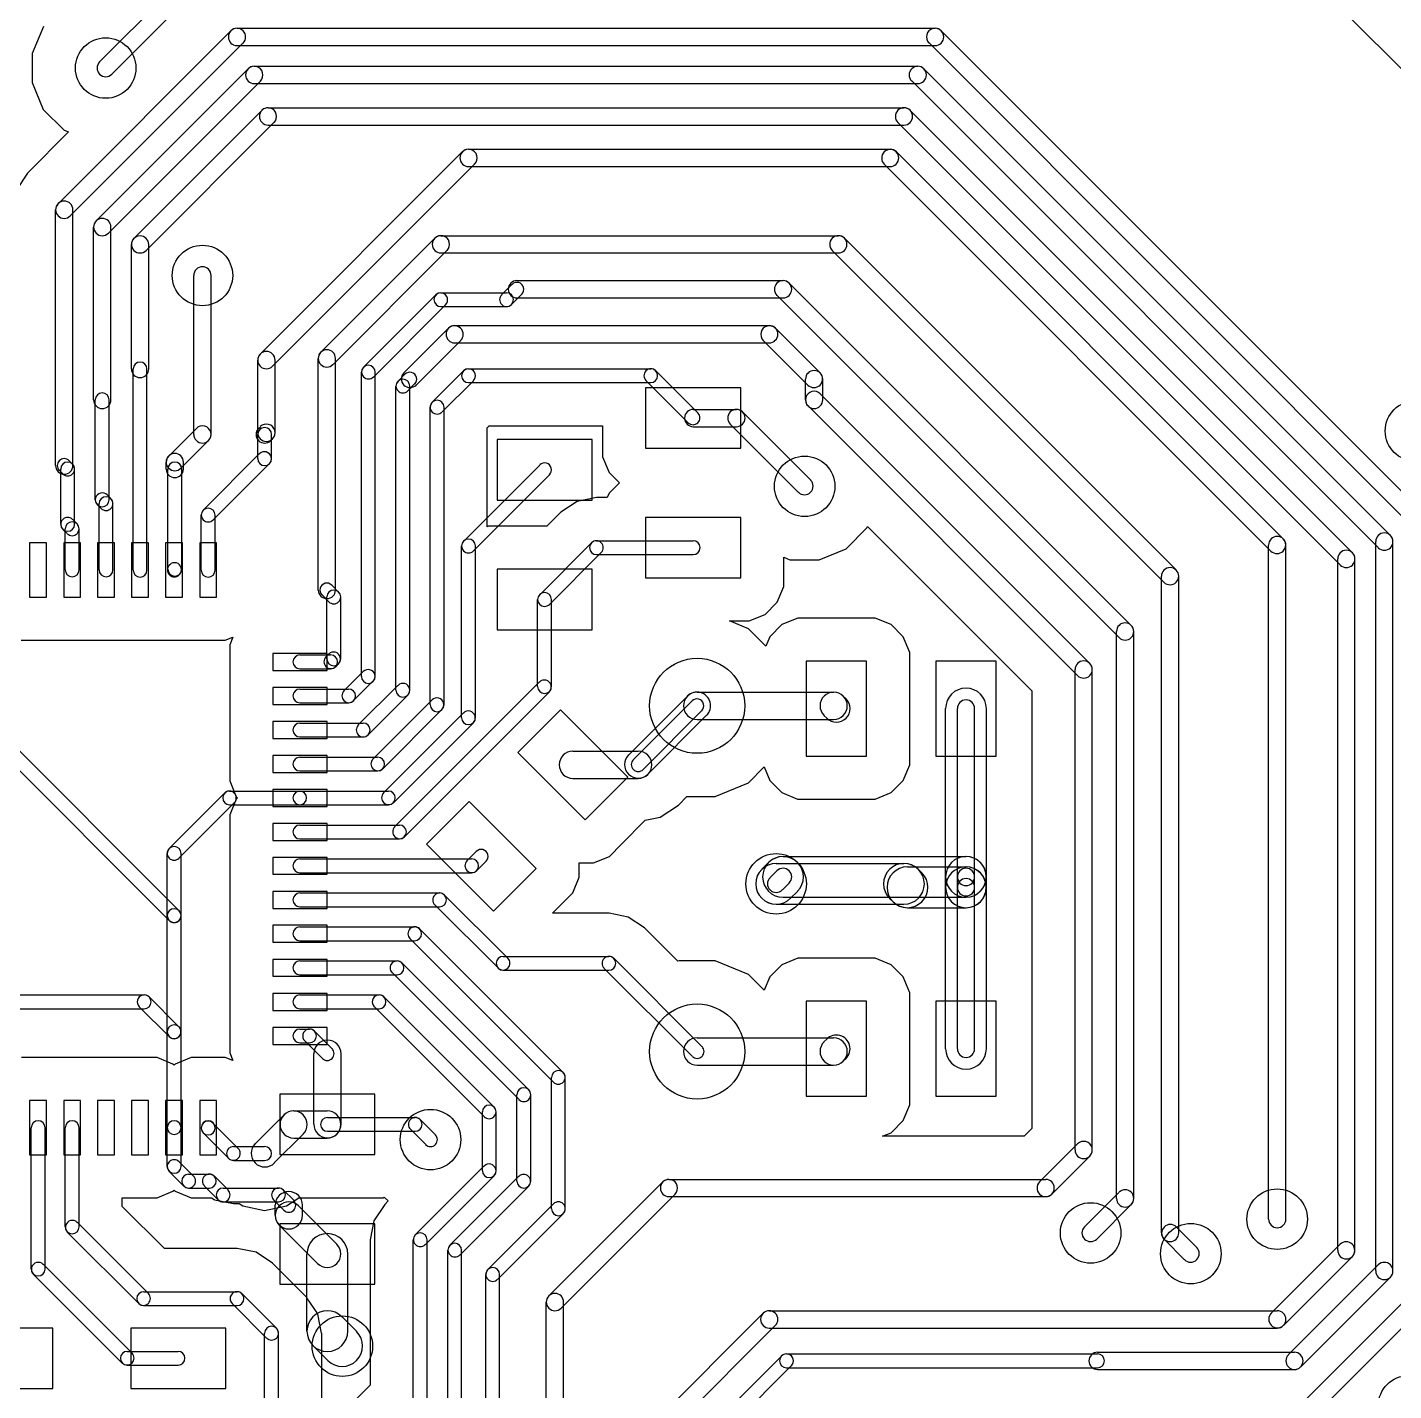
# Model space of a CAD drawing. Extents: x 34571 to 78815, y 19603 to 63847.
# Drawn here: x 43826 to 51734, y 46538 to 54426 of the extents above; entities that cross this region are included whole.
import ezdxf

# ---------------------------------------------------------------- set-up
doc = ezdxf.new("R2010")
doc.units = 0
doc.layers.add('BLACK', color=1, linetype='CONTINUOUS')

msp = doc.modelspace()

# ---------------------------------------------------------------- linework, layer by layer
at = {"layer": 'BLACK'}
for p, q in [((44245, 54226), (45024, 55005)), ((44316, 54155), (45095, 54934)), ((52060, 53904), (51309, 54655)), ((43920, 54431), (43855, 54275)), ((43920, 54431), (43855, 54275)), ((45005, 54405), (44005, 53405)), ((45040, 54420), (49080, 54420)), ((51935, 51585), (49115, 54405)), ((45075, 54335), (44075, 53335)), ((51865, 51515), (49045, 54335)), ((43855, 54275), (43855, 54106)), ((43855, 54275), (43855, 54106)), ((45040, 54320), (49080, 54320)), ((44225, 53306), (45104, 54185)), ((45140, 54200), (48980, 54200)), ((49015, 54185), (51715, 51485)), ((43855, 54106), (43919, 53950)), ((43855, 54106), (43919, 53950)), ((44296, 53235), (45175, 54114)), ((45140, 54100), (48980, 54100)), ((48945, 54115), (51645, 51415)), ((43919, 53950), (44039, 53830)), ((43919, 53950), (44039, 53830)), ((44444, 53206), (45183, 53945)), ((45220, 53960), (48900, 53960)), ((48935, 53945), (51495, 51385)), ((44515, 53135), (45254, 53874)), ((45220, 53860), (48900, 53860)), ((48865, 53875), (51425, 51315)), ((44065, 53820), (43828, 53582)), ((44065, 53820), (43828, 53582)), ((44039, 53830), (44065, 53820)), ((44039, 53830), (44065, 53820)), ((45175, 52536), (46344, 53705)), ((46380, 53720), (48820, 53720)), ((48856, 53705), (51095, 51466)), ((45246, 52465), (46415, 53634)), ((46380, 53620), (48820, 53620)), ((48785, 53634), (51024, 51395)), ((43828, 53582), (43763, 53485)), ((43828, 53582), (43763, 53485)), ((43990, 51890), (43990, 53370)), ((44090, 51890), (44090, 53370)), ((44210, 52270), (44210, 53270)), ((44310, 52270), (44310, 53270)), ((46220, 53220), (48520, 53220)), ((44429, 52449), (44429, 53169)), ((44529, 52449), (44529, 53169)), ((45525, 52546), (46184, 53205)), ((48556, 53205), (50475, 51286)), ((45596, 52475), (46255, 53134)), ((46220, 53120), (48520, 53120)), ((48485, 53134), (50404, 51215)), ((44790, 52070), (44790, 52990)), ((44890, 52070), (44890, 52990)), ((46572, 52879), (46631, 52938)), ((46660, 52960), (48200, 52960)), ((48235, 52945), (50215, 50965)), ((45772, 52459), (46191, 52878)), ((46220, 52890), (46600, 52890)), ((46629, 52822), (46688, 52881)), ((46660, 52860), (48200, 52860)), ((48165, 52875), (50145, 50895)), ((45829, 52402), (46248, 52821)), ((46220, 52810), (46600, 52810)), ((46264, 52685), (46005, 52426)), ((46300, 52700), (48120, 52700)), ((48415, 52426), (48156, 52685)), ((46335, 52614), (46076, 52355)), ((46300, 52600), (48120, 52600)), ((48344, 52355), (48085, 52614)), ((45510, 51170), (45510, 52510)), ((45610, 51170), (45610, 52510)), ((44439, 51285), (44439, 52449)), ((44519, 51285), (44519, 52449)), ((45160, 52080), (45160, 52500)), ((45260, 52080), (45260, 52500)), ((45760, 50670), (45760, 52430)), ((45840, 50670), (45840, 52430)), ((46170, 52257), (46351, 52438)), ((46380, 52450), (47434, 52450)), ((47463, 52439), (47708, 52194)), ((45960, 50590), (45960, 52350)), ((45972, 52378), (46012, 52418)), ((46028, 52322), (46068, 52362)), ((46040, 50590), (46040, 52350)), ((46227, 52200), (46408, 52381)), ((46380, 52370), (47434, 52370)), ((47406, 52382), (47651, 52137)), ((48330, 52270), (48330, 52390)), ((48430, 52270), (48430, 52390)), ((44220, 51692), (44220, 52270)), ((44300, 51692), (44300, 52270)), ((47955, 52340), (47405, 52340)), ((47405, 52340), (47405, 51990)), ((47955, 51990), (47955, 52340)), ((49975, 50745), (48415, 52305)), ((46158, 50506), (46158, 52228)), ((46238, 50506), (46238, 52228)), ((47680, 52215), (47930, 52215)), ((47965, 52201), (48360, 51806)), ((49905, 50675), (48345, 52235)), ((45165, 52105), (45175, 52115)), ((46488, 52108), (46500, 52120)), ((46488, 52108), (46500, 52120)), ((46500, 52120), (47156, 52120)), ((46500, 52120), (47156, 52120)), ((47156, 52120), (47156, 51941)), ((47156, 52120), (47156, 51941)), ((47680, 52115), (47930, 52115)), ((47894, 52130), (48289, 51735)), ((44645, 51945), (44805, 52105)), ((44715, 51875), (44875, 52035)), ((45160, 51930), (45160, 52070)), ((45235, 52035), (45245, 52045)), ((45240, 51930), (45240, 52070)), ((46488, 51536), (46488, 52108)), ((46488, 51536), (46488, 52108)), ((47095, 52040), (46545, 52040)), ((46545, 52040), (46545, 51690)), ((47095, 51690), (47095, 52040)), ((44844, 51632), (45171, 51959)), ((47405, 51990), (47955, 51990)), ((44068, 51918), (44088, 51898)), ((44630, 51870), (44630, 51910)), ((44730, 51870), (44730, 51910)), ((44901, 51575), (45228, 51902)), ((46352, 51453), (46792, 51893)), ((47156, 51941), (47194, 51849)), ((47156, 51941), (47194, 51849)), ((44012, 51862), (44032, 51842)), ((44020, 51550), (44020, 51870)), ((44100, 51550), (44100, 51870)), ((44640, 51290), (44640, 51870)), ((44720, 51290), (44720, 51870)), ((46408, 51397), (46848, 51837)), ((47194, 51849), (47253, 51790)), ((47194, 51849), (47253, 51790)), ((44310, 51699), (44289, 51720)), ((47194, 51731), (47183, 51705)), ((47194, 51731), (47183, 51705)), ((47253, 51790), (47194, 51731)), ((47253, 51790), (47194, 51731)), ((44253, 51642), (44232, 51663)), ((44242, 51286), (44242, 51670)), ((44322, 51286), (44322, 51670)), ((46545, 51690), (47095, 51690)), ((47009, 51683), (46915, 51620)), ((47009, 51683), (46915, 51620)), ((47120, 51705), (47009, 51683)), ((47120, 51705), (47009, 51683)), ((47183, 51705), (47120, 51705)), ((47183, 51705), (47120, 51705)), ((44089, 51578), (44114, 51553)), ((44833, 51285), (44833, 51603)), ((44913, 51285), (44913, 51603)), ((46915, 51620), (46834, 51539)), ((46915, 51620), (46834, 51539)), ((47955, 51590), (47405, 51590)), ((47405, 51590), (47405, 51240)), ((47955, 51240), (47955, 51590)), ((44032, 51521), (44057, 51496)), ((44046, 51286), (44046, 51524)), ((44126, 51286), (44126, 51524)), ((46496, 51539), (46488, 51536)), ((46496, 51539), (46488, 51536)), ((46834, 51539), (46496, 51539)), ((46834, 51539), (46496, 51539)), ((48565, 51409), (48685, 51529)), ((48565, 51409), (48685, 51529)), ((48685, 51529), (48688, 51538)), ((48685, 51529), (48688, 51538)), ((48688, 51538), (49640, 50586)), ((48688, 51538), (49640, 50586)), ((43938, 51442), (43840, 51442)), ((43840, 51442), (43840, 51128)), ((43938, 51128), (43938, 51442)), ((44135, 51442), (44037, 51442)), ((44037, 51442), (44037, 51128)), ((44135, 51128), (44135, 51442)), ((44331, 51442), (44233, 51442)), ((44233, 51442), (44233, 51128)), ((44331, 51128), (44331, 51442)), ((44528, 51442), (44430, 51442)), ((44430, 51442), (44430, 51128)), ((44528, 51128), (44528, 51442)), ((44725, 51442), (44627, 51442)), ((44627, 51442), (44627, 51128)), ((44725, 51128), (44725, 51442)), ((44922, 51442), (44824, 51442)), ((44824, 51442), (44824, 51128)), ((44922, 51128), (44922, 51442)), ((46340, 50431), (46340, 51425)), ((46420, 50431), (46420, 51425)), ((47092, 51443), (46792, 51143)), ((47120, 51455), (47680, 51455)), ((48409, 51345), (48565, 51409)), ((48409, 51345), (48565, 51409)), ((51010, 47530), (51010, 51430)), ((51110, 47530), (51110, 51430)), ((51630, 47230), (51630, 51450)), ((51730, 47230), (51730, 51450)), ((47148, 51387), (46848, 51087)), ((47120, 51375), (47680, 51375)), ((48204, 51289), (48204, 51360)), ((48204, 51360), (48240, 51345)), ((48204, 51289), (48204, 51360)), ((48204, 51360), (48240, 51345)), ((48240, 51345), (48409, 51345)), ((48240, 51345), (48409, 51345)), ((51410, 47350), (51410, 51350)), ((51510, 47350), (51510, 51350)), ((44648, 51314), (44651, 51317)), ((44705, 51257), (44708, 51260)), ((47095, 51290), (46545, 51290)), ((46545, 51290), (46545, 50940)), ((47095, 50940), (47095, 51290)), ((48204, 51190), (48204, 51289)), ((48204, 51190), (48204, 51289)), ((50390, 47450), (50390, 51250)), ((50490, 47450), (50490, 51250)), ((45628, 51158), (45588, 51198)), ((47405, 51240), (47955, 51240)), ((48166, 51099), (48204, 51190)), ((48166, 51099), (48204, 51190)), ((44704, 49315), (42935, 51084)), ((43840, 51128), (43938, 51128)), ((44037, 51128), (44135, 51128)), ((44233, 51128), (44331, 51128)), ((44430, 51128), (44528, 51128)), ((44627, 51128), (44725, 51128)), ((44824, 51128), (44922, 51128)), ((45572, 51102), (45532, 51142)), ((45560, 50772), (45560, 51130)), ((45640, 50772), (45640, 51130)), ((46780, 50611), (46780, 51115)), ((46860, 50611), (46860, 51115)), ((48096, 51029), (48166, 51099)), ((48096, 51029), (48166, 51099)), ((44647, 49258), (42878, 51027)), ((48004, 50991), (48096, 51029)), ((48004, 50991), (48096, 51029)), ((48285, 51008), (48193, 50970)), ((48285, 51008), (48193, 50970)), ((48635, 51008), (48285, 51008)), ((48635, 51008), (48285, 51008)), ((48734, 51008), (48635, 51008)), ((48734, 51008), (48635, 51008)), ((48825, 50970), (48734, 51008)), ((48825, 50970), (48734, 51008)), ((46545, 50940), (47095, 50940)), ((48001, 50945), (47890, 50991)), ((47890, 50991), (48004, 50991)), ((48001, 50945), (47890, 50991)), ((47890, 50991), (48004, 50991)), ((48100, 50846), (48001, 50945)), ((48100, 50846), (48001, 50945)), ((48193, 50970), (48123, 50900)), ((48193, 50970), (48123, 50900)), ((48895, 50900), (48825, 50970)), ((48895, 50900), (48825, 50970)), ((50130, 47650), (50130, 50930)), ((50230, 47650), (50230, 50930)), ((43791, 50879), (43889, 50879)), ((43791, 50879), (43889, 50879)), ((43889, 50879), (43987, 50879)), ((43889, 50879), (43987, 50879)), ((43987, 50879), (44086, 50879)), ((43987, 50879), (44086, 50879)), ((44086, 50879), (44183, 50879)), ((44086, 50879), (44183, 50879)), ((44183, 50879), (44184, 50879)), ((44183, 50879), (44184, 50879)), ((44184, 50879), (44282, 50879)), ((44184, 50879), (44282, 50879)), ((44282, 50879), (44380, 50879)), ((44282, 50879), (44380, 50879)), ((44380, 50879), (44479, 50879)), ((44380, 50879), (44479, 50879)), ((44479, 50879), (44577, 50879)), ((44479, 50879), (44577, 50879)), ((44577, 50879), (44676, 50879)), ((44577, 50879), (44676, 50879)), ((44676, 50879), (44774, 50879)), ((44676, 50879), (44774, 50879)), ((44774, 50879), (44873, 50879)), ((44774, 50879), (44873, 50879)), ((44873, 50879), (44971, 50879)), ((44873, 50879), (44971, 50879)), ((44971, 50879), (45016, 50898)), ((44971, 50879), (45016, 50898)), ((45016, 50898), (44998, 50853)), ((45016, 50898), (44998, 50853)), ((44998, 50853), (44998, 50754)), ((44998, 50853), (44998, 50754)), ((48123, 50900), (48100, 50846)), ((48123, 50900), (48100, 50846)), ((48933, 50808), (48895, 50900)), ((48933, 50808), (48895, 50900)), ((45561, 50803), (45247, 50803)), ((45247, 50803), (45247, 50705)), ((45404, 50794), (45582, 50794)), ((45554, 50783), (45571, 50800)), ((45561, 50705), (45561, 50803)), ((48933, 50258), (48933, 50808)), ((48933, 50258), (48933, 50808)), ((44998, 50754), (44998, 50656)), ((44998, 50754), (44998, 50656)), ((45247, 50705), (45561, 50705)), ((45404, 50714), (45582, 50714)), ((45611, 50726), (45628, 50743)), ((45659, 50586), (45771, 50698)), ((48684, 50759), (48334, 50759)), ((48334, 50759), (48334, 50209)), ((48684, 50209), (48684, 50759)), ((49434, 50759), (49084, 50759)), ((49084, 50759), (49084, 50209)), ((49434, 50209), (49434, 50759)), ((49890, 47930), (49890, 50710)), ((49990, 47930), (49990, 50710)), ((44998, 50656), (44998, 50557)), ((44998, 50656), (44998, 50557)), ((45715, 50530), (45827, 50642)), ((45742, 50389), (45971, 50618)), ((45952, 49799), (46791, 50638)), ((44998, 50557), (44998, 50459)), ((44998, 50557), (44998, 50459)), ((45561, 50606), (45247, 50606)), ((45247, 50606), (45247, 50508)), ((45404, 50597), (45686, 50597)), ((45561, 50508), (45561, 50606)), ((45799, 50332), (46028, 50561)), ((45827, 50192), (46169, 50534)), ((46009, 49742), (46848, 50581)), ((47306, 50215), (47647, 50556)), ((47333, 50188), (47674, 50529)), ((47703, 50579), (48493, 50579)), ((48549, 50556), (48565, 50540)), ((49640, 50586), (49640, 48054)), ((49640, 50586), (49640, 48054)), ((44998, 50459), (44998, 50360)), ((44998, 50459), (44998, 50360)), ((45247, 50508), (45561, 50508)), ((45404, 50517), (45686, 50517)), ((45883, 50136), (46225, 50478)), ((45888, 49996), (46351, 50459)), ((46913, 50477), (46666, 50230)), ((47302, 50088), (46913, 50477)), ((47390, 50131), (47731, 50472)), ((49141, 49510), (49141, 50484)), ((49209, 49510), (49209, 50484)), ((49309, 49510), (49309, 50484)), ((49377, 49510), (49377, 50484)), ((45561, 50409), (45247, 50409)), ((45247, 50409), (45247, 50311)), ((45404, 50400), (45770, 50400)), ((45561, 50311), (45561, 50409)), ((45945, 49939), (46408, 50402)), ((47417, 50104), (47758, 50445)), ((47703, 50421), (48493, 50421)), ((48437, 50444), (48453, 50428)), ((44998, 50360), (44998, 50262)), ((44998, 50360), (44998, 50262)), ((45247, 50311), (45561, 50311)), ((45404, 50320), (45770, 50320)), ((44998, 50262), (44998, 50163)), ((44998, 50262), (44998, 50163)), ((46666, 50230), (47055, 49841)), ((46984, 50238), (47362, 50238)), ((48933, 50159), (48933, 50258)), ((48933, 50159), (48933, 50258)), ((44998, 50163), (44998, 50065)), ((44998, 50163), (44998, 50065)), ((45561, 50212), (45247, 50212)), ((45247, 50212), (45247, 50114)), ((45404, 50203), (45854, 50203)), ((45561, 50114), (45561, 50212)), ((48000, 50055), (48091, 50146)), ((48000, 50055), (48091, 50146)), ((48091, 50146), (48123, 50068)), ((48091, 50146), (48123, 50068)), ((48334, 50209), (48684, 50209)), ((48895, 50068), (48933, 50159)), ((48895, 50068), (48933, 50159)), ((49084, 50209), (49434, 50209)), ((44998, 50065), (45036, 49973)), ((44998, 50065), (45036, 49973)), ((45247, 50114), (45561, 50114)), ((45404, 50123), (45854, 50123)), ((46984, 50080), (47362, 50080)), ((47055, 49841), (47302, 50088)), ((47807, 49975), (48000, 50055)), ((47807, 49975), (48000, 50055)), ((48123, 50068), (48193, 49998)), ((48123, 50068), (48193, 49998)), ((48825, 49998), (48895, 50068)), ((48825, 49998), (48895, 50068)), ((44648, 49675), (44968, 49995)), ((44997, 50007), (45403, 50007)), ((45561, 50016), (45247, 50016)), ((45247, 50016), (45247, 49918)), ((45404, 50007), (45916, 50007)), ((45561, 49918), (45561, 50016)), ((48193, 49998), (48284, 49960)), ((48193, 49998), (48284, 49960)), ((48733, 49960), (48825, 49998)), ((48733, 49960), (48825, 49998)), ((44704, 49619), (45024, 49939)), ((44997, 49927), (45403, 49927)), ((45036, 49960), (44998, 49869)), ((45036, 49960), (44998, 49869)), ((45036, 49973), (45042, 49967)), ((45036, 49973), (45042, 49967)), ((45042, 49967), (45036, 49960)), ((45042, 49967), (45036, 49960)), ((45247, 49918), (45561, 49918)), ((45404, 49927), (45916, 49927)), ((46383, 49947), (46136, 49700)), ((46772, 49558), (46383, 49947)), ((47488, 49855), (47595, 49926)), ((47488, 49855), (47595, 49926)), ((47595, 49926), (47643, 49975)), ((47595, 49926), (47643, 49975)), ((47643, 49975), (47807, 49975)), ((47643, 49975), (47807, 49975)), ((48284, 49960), (48383, 49960)), ((48284, 49960), (48383, 49960)), ((48383, 49960), (48733, 49960)), ((48383, 49960), (48733, 49960)), ((44998, 49869), (44998, 49770)), ((44998, 49869), (44998, 49770)), ((45561, 49819), (45247, 49819)), ((45247, 49819), (45247, 49721)), ((45561, 49721), (45561, 49819)), ((47265, 49699), (47403, 49838)), ((47265, 49699), (47403, 49838)), ((47403, 49838), (47488, 49855)), ((47403, 49838), (47488, 49855)), ((44998, 49770), (44998, 49673)), ((44998, 49770), (44998, 49673)), ((45404, 49810), (45980, 49810)), ((44998, 49673), (44998, 49672)), ((44998, 49673), (44998, 49672)), ((44998, 49672), (44998, 49574)), ((44998, 49672), (44998, 49574)), ((45247, 49721), (45561, 49721)), ((45404, 49730), (45980, 49730)), ((46136, 49700), (46525, 49311)), ((47195, 49629), (47265, 49699)), ((47195, 49629), (47265, 49699)), ((44636, 49286), (44636, 49646)), ((44716, 49286), (44716, 49646)), ((45561, 49623), (45247, 49623)), ((45247, 49623), (45247, 49525)), ((45404, 49614), (46398, 49614)), ((45561, 49525), (45561, 49623)), ((46371, 49603), (46425, 49657)), ((46427, 49547), (46481, 49601)), ((47021, 49509), (47021, 49592)), ((47021, 49592), (47104, 49592)), ((47021, 49509), (47021, 49592)), ((47021, 49592), (47104, 49592)), ((47104, 49592), (47195, 49629)), ((47104, 49592), (47195, 49629)), ((48116, 49593), (48077, 49554)), ((48160, 49588), (48900, 49588)), ((48200, 49628), (49258, 49628)), ((44998, 49574), (44998, 49476)), ((44998, 49574), (44998, 49476)), ((45247, 49525), (45561, 49525)), ((45404, 49534), (46398, 49534)), ((46525, 49311), (46772, 49558)), ((46983, 49417), (47021, 49509)), ((46983, 49417), (47021, 49509)), ((48164, 49545), (48125, 49506)), ((48920, 49568), (49258, 49568)), ((48984, 49553), (49003, 49534)), ((49141, 49450), (49141, 49510)), ((49209, 49450), (49209, 49510)), ((49309, 49450), (49309, 49510)), ((49377, 49450), (49377, 49510)), ((44998, 49476), (44998, 49377)), ((44998, 49476), (44998, 49377)), ((45561, 49426), (45247, 49426)), ((45247, 49426), (45247, 49328)), ((45561, 49328), (45561, 49426)), ((48235, 49474), (48196, 49435)), ((48283, 49426), (48244, 49387)), ((49141, 48516), (49141, 49450)), ((49209, 48516), (49209, 49450)), ((49309, 48516), (49309, 49450)), ((49377, 48516), (49377, 49450)), ((44998, 49377), (44998, 49280)), ((44998, 49377), (44998, 49280)), ((45404, 49417), (46212, 49417)), ((46185, 49349), (46551, 48983)), ((46241, 49405), (46607, 49039)), ((46866, 49300), (46983, 49417)), ((46866, 49300), (46983, 49417)), ((48160, 49352), (48900, 49352)), ((48200, 49392), (49258, 49392)), ((48817, 49386), (48836, 49367)), ((44636, 48614), (44636, 49286)), ((44636, 48614), (44636, 49286)), ((44716, 48614), (44716, 49286)), ((44716, 48614), (44716, 49286)), ((44998, 49280), (44998, 49279)), ((44998, 49280), (44998, 49279)), ((44998, 49279), (44998, 49181)), ((44998, 49279), (44998, 49181)), ((45247, 49328), (45561, 49328)), ((45404, 49337), (46212, 49337)), ((47193, 49300), (46866, 49300)), ((47193, 49300), (46866, 49300)), ((47304, 49278), (47193, 49300)), ((47304, 49278), (47193, 49300)), ((47398, 49215), (47304, 49278)), ((47398, 49215), (47304, 49278)), ((48920, 49332), (49258, 49332)), ((45561, 49230), (45247, 49230)), ((45247, 49230), (45247, 49132)), ((45404, 49221), (46068, 49221)), ((45561, 49132), (45561, 49230)), ((46097, 49209), (46927, 48379)), ((47591, 49022), (47398, 49215)), ((47591, 49022), (47398, 49215)), ((44998, 49181), (44998, 49083)), ((44998, 49181), (44998, 49083)), ((45247, 49132), (45561, 49132)), ((45404, 49141), (46068, 49141)), ((46041, 49153), (46871, 48323)), ((44998, 49083), (44998, 48984)), ((44998, 49083), (44998, 48984)), ((45561, 49033), (45247, 49033)), ((45247, 49033), (45247, 48935)), ((45561, 48935), (45561, 49033)), ((46580, 49050), (47192, 49050)), ((47222, 49038), (47731, 48529)), ((48285, 49040), (48193, 49002)), ((48285, 49040), (48193, 49002)), ((48635, 49040), (48285, 49040)), ((48635, 49040), (48285, 49040)), ((48734, 49040), (48635, 49040)), ((48734, 49040), (48635, 49040)), ((48825, 49002), (48734, 49040)), ((48825, 49002), (48734, 49040)), ((44998, 48984), (44998, 48886)), ((44998, 48984), (44998, 48886)), ((45404, 49024), (45966, 49024)), ((45938, 48956), (46672, 48222)), ((45994, 49012), (46728, 48278)), ((46580, 48970), (47192, 48970)), ((47165, 48981), (47674, 48472)), ((47599, 49025), (47591, 49022)), ((47599, 49025), (47591, 49022)), ((47808, 49025), (47599, 49025)), ((47808, 49025), (47599, 49025)), ((48001, 48945), (47808, 49025)), ((48001, 48945), (47808, 49025)), ((48193, 49002), (48123, 48932)), ((48193, 49002), (48123, 48932)), ((48895, 48932), (48825, 49002)), ((48895, 48932), (48825, 49002)), ((44998, 48886), (44998, 48787)), ((44998, 48886), (44998, 48787)), ((45247, 48935), (45561, 48935)), ((45404, 48944), (45966, 48944)), ((48090, 48855), (48001, 48945)), ((48090, 48855), (48001, 48945)), ((48123, 48932), (48090, 48855)), ((48123, 48932), (48090, 48855)), ((48933, 48840), (48895, 48932)), ((48933, 48840), (48895, 48932)), ((42423, 48827), (44503, 48827)), ((44704, 48643), (44531, 48816)), ((45561, 48836), (45247, 48836)), ((45247, 48836), (45247, 48738)), ((45404, 48827), (45862, 48827)), ((45561, 48738), (45561, 48836)), ((46527, 48179), (45891, 48815)), ((48684, 48791), (48334, 48791)), ((48334, 48791), (48334, 48241)), ((48684, 48241), (48684, 48791)), ((48933, 48290), (48933, 48840)), ((48933, 48290), (48933, 48840)), ((49434, 48791), (49084, 48791)), ((49084, 48791), (49084, 48241)), ((49434, 48241), (49434, 48791)), ((42423, 48747), (44503, 48747)), ((44647, 48586), (44474, 48759)), ((44998, 48787), (44998, 48689)), ((44998, 48787), (44998, 48689)), ((45247, 48738), (45561, 48738)), ((45404, 48747), (45862, 48747)), ((46471, 48123), (45835, 48759)), ((44998, 48689), (44998, 48590)), ((44998, 48689), (44998, 48590)), ((45561, 48639), (45247, 48639)), ((45247, 48639), (45247, 48541)), ((45561, 48541), (45561, 48639)), ((44636, 48060), (44636, 48614)), ((44636, 48060), (44636, 48614)), ((44716, 48060), (44716, 48614)), ((44716, 48060), (44716, 48614)), ((44998, 48590), (44998, 48492)), ((44998, 48590), (44998, 48492)), ((45404, 48630), (45460, 48630)), ((45534, 48460), (45432, 48562)), ((45590, 48516), (45488, 48618)), ((47703, 48579), (48493, 48579)), ((48437, 48556), (48453, 48572)), ((44998, 48492), (45016, 48447)), ((44998, 48492), (45016, 48447)), ((45247, 48541), (45561, 48541)), ((45404, 48550), (45460, 48550)), ((45484, 48079), (45484, 48487)), ((45642, 48079), (45642, 48487)), ((43889, 48465), (43792, 48465)), ((43889, 48465), (43792, 48465)), ((43988, 48465), (43889, 48465)), ((43988, 48465), (43889, 48465)), ((44086, 48465), (43988, 48465)), ((44086, 48465), (43988, 48465)), ((44184, 48465), (44086, 48465)), ((44184, 48465), (44086, 48465)), ((44185, 48465), (44184, 48465)), ((44185, 48465), (44184, 48465)), ((44282, 48465), (44185, 48465)), ((44282, 48465), (44185, 48465)), ((44381, 48465), (44282, 48465)), ((44381, 48465), (44282, 48465)), ((44479, 48465), (44381, 48465)), ((44479, 48465), (44381, 48465)), ((44578, 48465), (44479, 48465)), ((44578, 48465), (44479, 48465)), ((44669, 48427), (44578, 48465)), ((44669, 48427), (44578, 48465)), ((44676, 48420), (44669, 48427)), ((44676, 48420), (44669, 48427)), ((44683, 48427), (44676, 48420)), ((44683, 48427), (44676, 48420)), ((44775, 48465), (44683, 48427)), ((44775, 48465), (44683, 48427)), ((44873, 48465), (44775, 48465)), ((44873, 48465), (44775, 48465)), ((44972, 48465), (44873, 48465)), ((44972, 48465), (44873, 48465)), ((45016, 48447), (44972, 48465)), ((45016, 48447), (44972, 48465)), ((47703, 48421), (48493, 48421)), ((48549, 48444), (48565, 48460)), ((46860, 47590), (46860, 48350)), ((46940, 47590), (46940, 48350)), ((45838, 48253), (45288, 48253)), ((45288, 48253), (45288, 47903)), ((45838, 47903), (45838, 48253)), ((46660, 47750), (46660, 48250)), ((46740, 47750), (46740, 48250)), ((48334, 48241), (48684, 48241)), ((48933, 48191), (48933, 48290)), ((48933, 48191), (48933, 48290)), ((49084, 48241), (49434, 48241)), ((43938, 48216), (43840, 48216)), ((43840, 48216), (43840, 47902)), ((43938, 47902), (43938, 48216)), ((44135, 48216), (44037, 48216)), ((44037, 48216), (44037, 47902)), ((44135, 47902), (44135, 48216)), ((44331, 48216), (44233, 48216)), ((44233, 48216), (44233, 47902)), ((44331, 47902), (44331, 48216)), ((44528, 48216), (44430, 48216)), ((44430, 48216), (44430, 47902)), ((44528, 47902), (44528, 48216)), ((44725, 48216), (44627, 48216)), ((44627, 48216), (44627, 47902)), ((44725, 47902), (44725, 48216)), ((44922, 48216), (44824, 48216)), ((44824, 48216), (44824, 47902)), ((44922, 47902), (44922, 48216)), ((45368, 48157), (45562, 48157)), ((48895, 48100), (48933, 48191)), ((48895, 48100), (48933, 48191)), ((44901, 48085), (45047, 47939)), ((45312, 48133), (45145, 47966)), ((45563, 48118), (46071, 48118)), ((46100, 48106), (46188, 48018)), ((46460, 47810), (46460, 48150)), ((46540, 47810), (46540, 48150)), ((48825, 48030), (48895, 48100)), ((48825, 48030), (48895, 48100)), ((43849, 47241), (43849, 48059)), ((43929, 47241), (43929, 48059)), ((44046, 47485), (44046, 48059)), ((44126, 47485), (44126, 48059)), ((44636, 47835), (44636, 48059)), ((44716, 47835), (44716, 48059)), ((44833, 48057), (44833, 48059)), ((44845, 48029), (44991, 47883)), ((44913, 48057), (44913, 48059)), ((45423, 48022), (45256, 47855)), ((45368, 47999), (45562, 47999)), ((45563, 48038), (46071, 48038)), ((46044, 48050), (46132, 47962)), ((48776, 48010), (48825, 48030)), ((48776, 48010), (48825, 48030)), ((49596, 48010), (48776, 48010)), ((49596, 48010), (48776, 48010)), ((49640, 48054), (49596, 48010)), ((49640, 48054), (49596, 48010)), ((45020, 47950), (45200, 47950)), ((49685, 47746), (49904, 47965)), ((43840, 47902), (43938, 47902)), ((44037, 47902), (44135, 47902)), ((44233, 47902), (44331, 47902)), ((44430, 47902), (44528, 47902)), ((44627, 47902), (44725, 47902)), ((44705, 47862), (44788, 47779)), ((44824, 47902), (44922, 47902)), ((45020, 47870), (45200, 47870)), ((45288, 47903), (45838, 47903)), ((49756, 47675), (49975, 47894)), ((44648, 47805), (44731, 47722)), ((44760, 47790), (44880, 47790)), ((44909, 47778), (44988, 47699)), ((46072, 47439), (46471, 47838)), ((46129, 47382), (46528, 47781)), ((46671, 47778), (46272, 47379)), ((44577, 47653), (44669, 47691)), ((44577, 47653), (44669, 47691)), ((44669, 47691), (44676, 47698)), ((44669, 47691), (44676, 47698)), ((44676, 47698), (44683, 47691)), ((44676, 47698), (44683, 47691)), ((44683, 47691), (44774, 47653)), ((44683, 47691), (44774, 47653)), ((44760, 47710), (44880, 47710)), ((44852, 47721), (44931, 47642)), ((44960, 47710), (45280, 47710)), ((45309, 47698), (45368, 47639)), ((46728, 47721), (46329, 47322)), ((46845, 47086), (47504, 47745)), ((47540, 47760), (49720, 47760)), ((50144, 47685), (49945, 47486)), ((44376, 47604), (44376, 47653)), ((44376, 47653), (44380, 47653)), ((44376, 47604), (44376, 47653)), ((44376, 47653), (44380, 47653)), ((44620, 47360), (44376, 47604)), ((44620, 47360), (44376, 47604)), ((44380, 47653), (44479, 47653)), ((44380, 47653), (44479, 47653)), ((44479, 47653), (44577, 47653)), ((44479, 47653), (44577, 47653)), ((44774, 47653), (44873, 47653)), ((44774, 47653), (44873, 47653)), ((44873, 47653), (44892, 47653)), ((44873, 47653), (44892, 47653)), ((44892, 47653), (44893, 47653)), ((44892, 47653), (44893, 47653)), ((44893, 47653), (44908, 47643)), ((44893, 47653), (44908, 47643)), ((44908, 47643), (44909, 47642)), ((44908, 47643), (44909, 47642)), ((44909, 47642), (45019, 47621)), ((44909, 47642), (45019, 47621)), ((44960, 47630), (45280, 47630)), ((45019, 47621), (45020, 47620)), ((45019, 47621), (45020, 47620)), ((45020, 47620), (45052, 47620)), ((45020, 47620), (45052, 47620)), ((45052, 47620), (45074, 47606)), ((45052, 47620), (45074, 47606)), ((45074, 47606), (45200, 47580)), ((45074, 47606), (45200, 47580)), ((45200, 47580), (45326, 47606)), ((45200, 47580), (45326, 47606)), ((45252, 47641), (45311, 47582)), ((45261, 47552), (45261, 47610)), ((45326, 47606), (45398, 47654)), ((45326, 47606), (45398, 47654)), ((45396, 47607), (45618, 47385)), ((45398, 47654), (45887, 47654)), ((45398, 47654), (45887, 47654)), ((45419, 47552), (45419, 47610)), ((45895, 47615), (45832, 47521)), ((45895, 47615), (45832, 47521)), ((45887, 47654), (45892, 47657)), ((45887, 47654), (45892, 47657)), ((45892, 47657), (45914, 47635)), ((45892, 47657), (45914, 47635)), ((45914, 47635), (45895, 47615)), ((45914, 47635), (45895, 47615)), ((46871, 47618), (46492, 47239)), ((46916, 47015), (47575, 47674)), ((47540, 47660), (49720, 47660)), ((50215, 47614), (50016, 47415)), ((46928, 47561), (46549, 47182)), ((44471, 47042), (44058, 47455)), ((44528, 47099), (44115, 47512)), ((45284, 47495), (45506, 47273)), ((45838, 47503), (45288, 47503)), ((45288, 47503), (45288, 47153)), ((45832, 47521), (45810, 47410)), ((45832, 47521), (45810, 47410)), ((45838, 47153), (45838, 47503)), ((50476, 47485), (50595, 47366)), ((45810, 47410), (45810, 46570)), ((45810, 47410), (45810, 46570)), ((46060, 46450), (46060, 47410)), ((46140, 46450), (46140, 47410)), ((50405, 47414), (50524, 47295)), ((51424, 47385), (51025, 46986)), ((45040, 47360), (44620, 47360)), ((45040, 47360), (44620, 47360)), ((45151, 47338), (45040, 47360)), ((45151, 47338), (45040, 47360)), ((45245, 47275), (45151, 47338)), ((45245, 47275), (45151, 47338)), ((45445, 46882), (45445, 47328)), ((45681, 46882), (45681, 47328)), ((46260, 46370), (46260, 47350)), ((46340, 46370), (46340, 47350)), ((51495, 47314), (51096, 46915)), ((44376, 46697), (43861, 47212)), ((44433, 46754), (43918, 47269)), ((45444, 47076), (45245, 47275)), ((45444, 47076), (45245, 47275)), ((46480, 46250), (46480, 47210)), ((46560, 46250), (46560, 47210)), ((51644, 47265), (51125, 46746)), ((45288, 47153), (45838, 47153)), ((51715, 47194), (51196, 46675)), ((44500, 47110), (45040, 47110)), ((45268, 46899), (45069, 47098)), ((45445, 47075), (45444, 47076)), ((45445, 47075), (45444, 47076)), ((45507, 46982), (45445, 47075)), ((45507, 46982), (45445, 47075)), ((46830, 46130), (46830, 47050)), ((46930, 46130), (46930, 47050)), ((50845, 46106), (51864, 47125)), ((50916, 46035), (51935, 47054)), ((44500, 47030), (45040, 47030)), ((45211, 46842), (45012, 47041)), ((45508, 46981), (45507, 46982)), ((45508, 46981), (45507, 46982)), ((45529, 46871), (45508, 46981)), ((45529, 46871), (45508, 46981)), ((48085, 46985), (47365, 46265)), ((48120, 47000), (51060, 47000)), ((43975, 46900), (43425, 46900)), ((43975, 46550), (43975, 46900)), ((44975, 46900), (44425, 46900)), ((44425, 46900), (44425, 46550)), ((44975, 46550), (44975, 46900)), ((45646, 46966), (45733, 46879)), ((48155, 46915), (47435, 46195)), ((48120, 46900), (51060, 46900)), ((45200, 45510), (45200, 46870)), ((45280, 45510), (45280, 46870)), ((45530, 46870), (45529, 46871)), ((45530, 46870), (45529, 46871)), ((45530, 45630), (45530, 46870)), ((45530, 45630), (45530, 46870)), ((44405, 46765), (44699, 46765)), ((45479, 46799), (45566, 46712)), ((47582, 46129), (48191, 46738)), ((48220, 46750), (50020, 46750)), ((50020, 46760), (51160, 46760)), ((44405, 46685), (44699, 46685)), ((47639, 46072), (48248, 46681)), ((48220, 46670), (50020, 46670)), ((50020, 46660), (51160, 46660)), ((43425, 46550), (43975, 46550)), ((44425, 46550), (44975, 46550)), ((45810, 46570), (45675, 46435)), ((45810, 46570), (45675, 46435))]:
    msp.add_line(p, q, dxfattribs=at)
for centre, radius in [((44280, 54190), 175), ((44840, 52990), 175), ((51860, 52090), 175), ((48325, 51770), 175), ((47703, 50500), 275), ((48160, 49470), 175), ((47703, 48500), 275), ((46160, 47990), 175), ((51060, 47530), 175), ((49980, 47450), 175), ((50560, 47330), 175), ((45650, 46795), 175), ((51820, 46450), 175)]:
    msp.add_circle(centre, radius, dxfattribs=at)
for centre, radius, start, end in [((45040, 54370), 50, 90, 270), ((45040, 54370), 50, -45, 135), ((49080, 54370), 50, 405, 585), ((49080, 54370), 50, 270, 450), ((44280, 54190), 50, 135, 315), ((45140, 54150), 50, 90, 270), ((45140, 54150), 50, 315, 495), ((48980, 54150), 50, 45, 225), ((48980, 54150), 50, 270, 450), ((45220, 53910), 50, 90, 270), ((45219, 53910), 50, 315, 495), ((48900, 53910), 50, 45, 225), ((48900, 53910), 50, 270, 450), ((46380, 53670), 50, 90, 270), ((46380, 53670), 50, 315, 495), ((48821, 53669), 50, 45, 225), ((48820, 53670), 50, 270, 450), ((44040, 53370), 50, 360, 540), ((44040, 53370), 50, 135, 315), ((44260, 53270), 50, 360, 540), ((44260, 53270), 50, 135, 315), ((44479, 53169), 50, 360, 540), ((46220, 53170), 50, 90, 270), ((46220, 53170), 50, 315, 495), ((48520, 53170), 50, 45, 225), ((48520, 53170), 50, 270, 450), ((44479, 53170), 50, 135, 315), ((44840, 52990), 50, 360, 540), ((46660, 52910), 50, 90, 270), ((46660, 52910), 40, 315, 495), ((48200, 52910), 50, 45, 225), ((48200, 52910), 50, 270, 450), ((46220, 52850), 40, 90, 270), ((46219, 52849), 40, 315, 495), ((46600, 52850), 40, 135, 315), ((46600, 52850), 40, 270, 450), ((46300, 52650), 50, 90, 270), ((46299, 52649), 50, -45, 135), ((48121, 52649), 50, 405, 585), ((48120, 52650), 50, 270, 450), ((45210, 52500), 50, 360, 540), ((45210, 52500), 50, 135, 315), ((45560, 52510), 50, 360, 540), ((45560, 52510), 50, 135, 315), ((44479, 52449), 50, 180, 360), ((44479, 52449), 40, 360, 540), ((45800, 52430), 40, 360, 540), ((45801, 52431), 40, 135, 315), ((46040, 52390), 40, 315, 495), ((46380, 52410), 40, 90, 270), ((46380, 52410), 40, 315, 495), ((47435, 52410), 40, 45, 225), ((47434, 52410), 40, 270, 450), ((48380, 52390), 50, 360, 540), ((46000, 52350), 40, 360, 540), ((46000, 52350), 40, 135, 315), ((46041, 52391), 50, 135, 315), ((48379, 52391), 50, 225, 405), ((44260, 52270), 50, 180, 360), ((44260, 52270), 40, 360, 540), ((48380, 52270), 50, 405, 585), ((48380, 52270), 50, 180, 360), ((46198, 52228), 40, 360, 540), ((46198, 52228), 40, 135, 315), ((47680, 52165), 50, 90, 270), ((47679, 52166), 40, 225, 405), ((47930, 52165), 50, 45, 225), ((47930, 52165), 50, 270, 450), ((44840, 52070), 50, 315, 495), ((45210, 52080), 50, 315, 495), ((44840, 52070), 50, 180, 360), ((45200, 52070), 50, 135, 315), ((45200, 52070), 40, 360, 540), ((45210, 52080), 50, 180, 360), ((44680, 51910), 50, 360, 540), ((45199, 51930), 40, 315, 495), ((44040, 51890), 50, 180, 360), ((44040, 51890), 40, 45, 225), ((44060, 51870), 40, 360, 540), ((44060, 51870), 40, 225, 405), ((44680, 51910), 50, 135, 315), ((44680, 51870), 40, 360, 540), ((45200, 51930), 40, 180, 360), ((46820, 51865), 40, 315, 495), ((44680, 51870), 50, 180, 360), ((48324, 51771), 50, 225, 405), ((44260, 51692), 40, 405, 585), ((44260, 51692), 40, 180, 360), ((44282, 51670), 40, 360, 540), ((44282, 51670), 40, 225, 405), ((44873, 51603), 40, 360, 540), ((44060, 51550), 40, 45, 225), ((44086, 51524), 40, 360, 540), ((44873, 51604), 40, 135, 315), ((44060, 51550), 40, 180, 360), ((44086, 51524), 40, 225, 405), ((51060, 51430), 50, 360, 540), ((51680, 51450), 50, 360, 540), ((51680, 51450), 50, 225, 405), ((46380, 51425), 40, 360, 540), ((46380, 51425), 40, 135, 315), ((47120, 51415), 40, 90, 270), ((47120, 51415), 40, -45, 135), ((47680, 51415), 40, 270, 450), ((51059, 51431), 50, 225, 405), ((51460, 51350), 50, 360, 540), ((44679, 51288), 40, 315, 495), ((51460, 51350), 50, 225, 405), ((44086, 51286), 40, 180, 360), ((44282, 51286), 40, 180, 360), ((44479, 51285), 40, 180, 360), ((44677, 51286), 40, 135, 315), ((44680, 51290), 40, 180, 360), ((44873, 51285), 40, 180, 360), ((50440, 51250), 50, 360, 540), ((50440, 51250), 50, 225, 405), ((45560, 51170), 50, 180, 360), ((45560, 51170), 40, 405, 585), ((45600, 51130), 40, 360, 540), ((45600, 51130), 40, 225, 405), ((46820, 51115), 40, 360, 540), ((46820, 51115), 40, 135, 315), ((50180, 50930), 50, 360, 540), ((50180, 50930), 50, 225, 405), ((45404, 50754), 40, 90, 270), ((45583, 50755), 40, 135, 315), ((45600, 50772), 40, 180, 360), ((45599, 50771), 40, 315, 495), ((45582, 50754), 40, 270, 450), ((45799, 50670), 40, 315, 495), ((49940, 50710), 50, 360, 540), ((49940, 50710), 50, 225, 405), ((45800, 50670), 40, 180, 360), ((46000, 50590), 40, 315, 495), ((46820, 50611), 40, 180, 360), ((46819, 50609), 40, 315, 495), ((45404, 50557), 40, 90, 270), ((45687, 50558), 40, 135, 315), ((45686, 50557), 40, 270, 450), ((46000, 50590), 40, 180, 360), ((46197, 50506), 40, 315, 495), ((47703, 50500), 79, 90, 270), ((47702, 50500), 79, 315, 495), ((47702, 50500), 40, 315, 495), ((48493, 50500), 79, 45, 225), ((48509, 50484), 79, 225, 405), ((48493, 50500), 79, 270, 450), ((49259, 50484), 118, 360, 540), ((49259, 50484), 50, 360, 540), ((46198, 50506), 40, 180, 360), ((46379, 50430), 40, 315, 495), ((45404, 50360), 40, 90, 270), ((45770, 50360), 40, 135, 315), ((45770, 50360), 40, 270, 450), ((46380, 50431), 40, 180, 360), ((46984, 50159), 79, 90, 270), ((47362, 50160), 79, 135, 315), ((47362, 50159), 79, 270, 450), ((45404, 50163), 40, 90, 270), ((45855, 50164), 40, 135, 315), ((45854, 50163), 40, 270, 450), ((47362, 50160), 40, 135, 315), ((44997, 49967), 40, 90, 270), ((44996, 49967), 40, 315, 495), ((45404, 49967), 40, 90, 270), ((45403, 49967), 40, 270, 450), ((45917, 49968), 40, 135, 315), ((45916, 49967), 40, 270, 450), ((45404, 49770), 40, 90, 270), ((45981, 49771), 40, 135, 315), ((45980, 49770), 40, 270, 450), ((44676, 49646), 40, 360, 540), ((44676, 49647), 40, 135, 315), ((46453, 49629), 40, 315, 495), ((45404, 49574), 40, 90, 270), ((46399, 49575), 40, 135, 315), ((46398, 49574), 40, 270, 450), ((48160, 49470), 118, 90, 270), ((48200, 49510), 118, 90, 270), ((48200, 49510), 118, -45, 135), ((48900, 49470), 118, 45, 225), ((48900, 49470), 118, 270, 450), ((49259, 49510), 118, 360, 540), ((49258, 49510), 118, 270, 450), ((48160, 49470), 118, 135, 315), ((48160, 49470), 50, 135, 315), ((48200, 49510), 50, -45, 135), ((48920, 49450), 118, 90, 270), ((48920, 49450), 118, 225, 405), ((49259, 49450), 118, 360, 540), ((49259, 49510), 118, 180, 360), ((49259, 49510), 50, 360, 540), ((49259, 49510), 50, 180, 360), ((49258, 49450), 118, 270, 450), ((49259, 49450), 118, 180, 360), ((49259, 49450), 50, 360, 540), ((49259, 49450), 50, 180, 360), ((45404, 49377), 40, 90, 270), ((46213, 49377), 40, 45, 225), ((46212, 49377), 40, 270, 450), ((44676, 49286), 40, 360, 540), ((44676, 49286), 40, 360, 540), ((44676, 49286), 40, 180, 360), ((44676, 49286), 40, 225, 405), ((45404, 49181), 40, 90, 270), ((46069, 49181), 40, 45, 225), ((46068, 49181), 40, 270, 450), ((46580, 49010), 40, 90, 270), ((46579, 49011), 40, 225, 405), ((47193, 49010), 40, 45, 225), ((47192, 49010), 40, 270, 450), ((45404, 48984), 40, 90, 270), ((45966, 48984), 40, 45, 225), ((45966, 48984), 40, 270, 450), ((44503, 48787), 40, 405, 585), ((44503, 48787), 40, 270, 450), ((45404, 48787), 40, 90, 270), ((45863, 48787), 40, 405, 585), ((45862, 48787), 40, 270, 450), ((44676, 48614), 40, 360, 540), ((44676, 48614), 40, 360, 540), ((44675, 48615), 40, 225, 405), ((44676, 48614), 40, 180, 360), ((44676, 48614), 40, 180, 360), ((45404, 48590), 40, 90, 270), ((45460, 48590), 40, 405, 585), ((45460, 48590), 40, 270, 450), ((45563, 48487), 79, 360, 540), ((47703, 48500), 79, 90, 270), ((48493, 48500), 79, 135, 315), ((48509, 48516), 79, 315, 495), ((48493, 48500), 79, 270, 450), ((45562, 48488), 40, 225, 405), ((47703, 48500), 40, 225, 405), ((49259, 48516), 118, 180, 360), ((49259, 48516), 50, 180, 360), ((46900, 48350), 40, 360, 540), ((46899, 48351), 40, 225, 405), ((46700, 48250), 40, 360, 540), ((46700, 48250), 40, 225, 405), ((45368, 48078), 79, 90, 270), ((45562, 48078), 79, 270, 450), ((46500, 48150), 40, 360, 540), ((46499, 48151), 40, 225, 405), ((43889, 48059), 40, 360, 540), ((44086, 48059), 40, 360, 540), ((44676, 48059), 40, 360, 540), ((44873, 48059), 40, 360, 540), ((44873, 48057), 40, 45, 225), ((45367, 48077), 79, -45, 135), ((45563, 48079), 79, 180, 360), ((45563, 48078), 40, 90, 270), ((46072, 48078), 40, 45, 225), ((46071, 48078), 40, 270, 450), ((44676, 48060), 40, 180, 360), ((44676, 48060), 40, 180, 360), ((44873, 48057), 40, 180, 360), ((46160, 47990), 40, 225, 405), ((45020, 47910), 40, 90, 270), ((45019, 47911), 40, 225, 405), ((45201, 47911), 79, 135, 315), ((45200, 47910), 40, 270, 450), ((49940, 47930), 50, 180, 360), ((49940, 47930), 50, 315, 495), ((44676, 47834), 40, 45, 225), ((46499, 47809), 40, 315, 495), ((44676, 47835), 40, 180, 360), ((44760, 47750), 40, 90, 270), ((44760, 47750), 40, 225, 405), ((44880, 47750), 40, 45, 225), ((44880, 47750), 40, 270, 450), ((46500, 47810), 40, 180, 360), ((46699, 47749), 40, -45, 135), ((44960, 47670), 40, 90, 270), ((44960, 47670), 40, 225, 405), ((45280, 47670), 40, 45, 225), ((45340, 47610), 79, 360, 540), ((45280, 47670), 40, 270, 450), ((46700, 47750), 40, 180, 360), ((47540, 47710), 50, 90, 270), ((47540, 47710), 50, 315, 495), ((49720, 47710), 50, 135, 315), ((49720, 47710), 50, 270, 450), ((50180, 47650), 50, -45, 135), ((45340, 47551), 79, 45, 225), ((45340, 47610), 40, 225, 405), ((46900, 47590), 40, -45, 135), ((50180, 47650), 50, 180, 360), ((45340, 47552), 79, 180, 360), ((46900, 47590), 40, 180, 360), ((51060, 47530), 50, 180, 360), ((44086, 47485), 40, 180, 360), ((44087, 47483), 40, 405, 585), ((45563, 47328), 118, 360, 540), ((46100, 47410), 40, 360, 540), ((49980, 47450), 50, 135, 315), ((50440, 47450), 50, 180, 360), ((50441, 47449), 50, 45, 225), ((45562, 47329), 79, 225, 405), ((46101, 47411), 40, 135, 315), ((46300, 47350), 40, 360, 540), ((46301, 47351), 40, 135, 315), ((50559, 47331), 50, 225, 405), ((51459, 47349), 50, -45, 135), ((51460, 47350), 50, 180, 360), ((43889, 47241), 40, 180, 360), ((43890, 47240), 40, 405, 585), ((46520, 47210), 40, 360, 540), ((46520, 47210), 40, 135, 315), ((51680, 47230), 50, 180, 360), ((51680, 47230), 50, -45, 135), ((44500, 47070), 40, 90, 270), ((44499, 47071), 40, 225, 405), ((45040, 47070), 40, 405, 585), ((45040, 47070), 40, 270, 450), ((46880, 47050), 50, 360, 540), ((46880, 47050), 50, 135, 315), ((45563, 46882), 118, 45, 225), ((48120, 46950), 50, 90, 270), ((48120, 46950), 50, -45, 135), ((51061, 46951), 50, 135, 315), ((51060, 46950), 50, 270, 450), ((45240, 46870), 40, 360, 540), ((45240, 46870), 40, 225, 405), ((45563, 46882), 118, 180, 360), ((45649, 46796), 118, 225, 405), ((44405, 46725), 40, 90, 270), ((44404, 46726), 40, 225, 405), ((44699, 46725), 40, 270, 450), ((48220, 46710), 40, 90, 270), ((48220, 46710), 40, 315, 495), ((50020, 46710), 50, 90, 270), ((50020, 46710), 40, 270, 450), ((51160, 46710), 50, 135, 315), ((51160, 46710), 50, 270, 450)]:
    msp.add_arc(centre, radius, start, end, dxfattribs=at)

doc.saveas('drawing.dxf')
